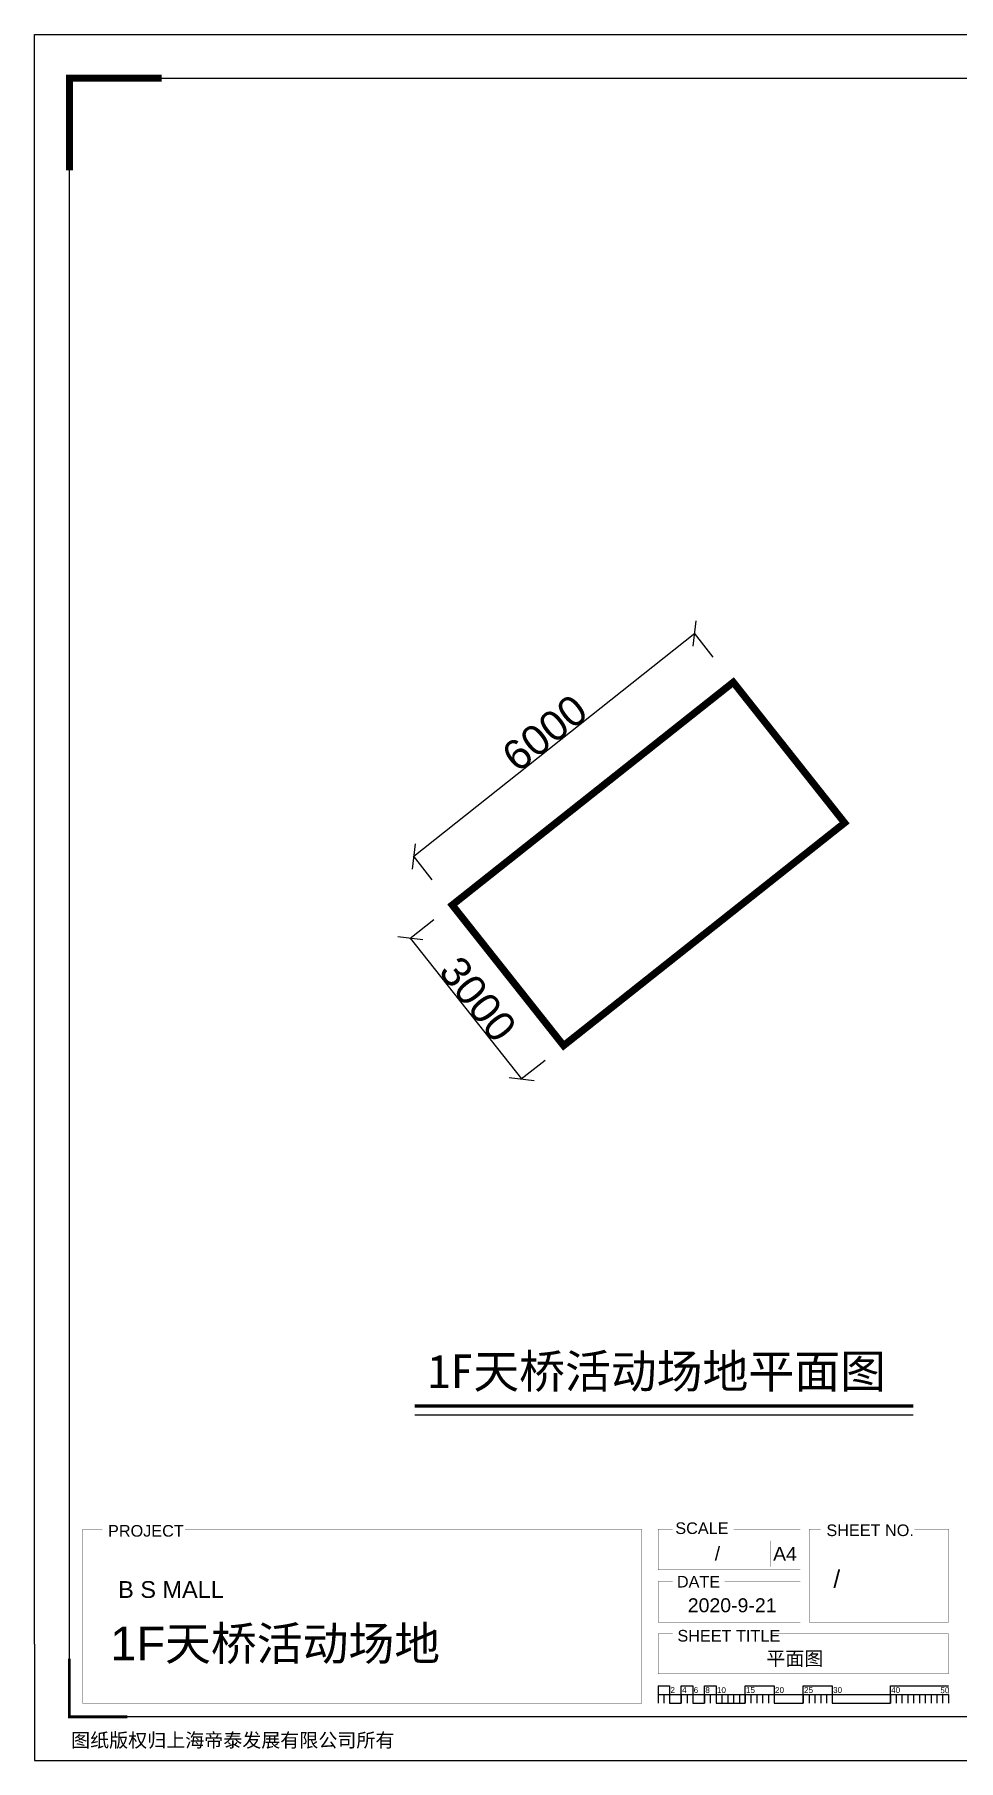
# Model space of a CAD drawing. Header units: inches. Extents: x -3944 to 36880, y -14937 to 13931.
# Drawn here: x -3944 to 11518, y -14937 to 13931 of the extents above; entities that cross this region are included whole.
import ezdxf
from ezdxf.enums import TextEntityAlignment as Align

# ---------------------------------------------------------------- set-up
doc = ezdxf.new("R2010")
doc.units = ezdxf.units.IN
doc.header["$MEASUREMENT"] = 0
doc.layers.add('DIM', color=3, linetype='Continuous')
doc.layers.add('新增油烟管井2014-08-06', color=2, linetype='Continuous')
doc.styles.get("Standard").update_dxf_attribs({"font": 'arial.ttf'})
doc.dimstyles.new('DIM-200MM', dxfattribs={"dimtxt": 200, "dimasz": 120, "dimexe": 10, "dimexo": 10, "dimgap": 0.7, "dimtad": 1, "dimdec": 0, "dimrnd": 5, "dimzin": 1, "dimdsep": 46, "dimtxsty": 'Standard', "dimblk": 'OBLIQUE', "dimcen": 0.5, "dimdle": 1, "dimclrd": 256, "dimclre": 256, "dimclrt": 7, "dimaunit": 1, "dimadec": 0, "dimazin": 0, "dimtfac": 1, "dimtdec": 0, "dimtix": 1, "dimtmove": 2, "dimatfit": 3, "dimfxl": 0, "dimtolj": 1, "dimtzin": 1, "dimarcsym": 0})

# ---------------------------------------------------------------- blocks, each defined once
blk = doc.blocks.new('_Oblique')
at = {"color": 0, "linetype": 'ByBlock', "lineweight": -2}
blk.add_line((-0.5, -0.5), (0.5, 0.5), dxfattribs=at)
blk = doc.blocks.new('*D41')
at = {"layer": 'DEFPOINTS', "color": 0, "transparency": 16777216}
for p in [(7749, 3097), (2402, 184), (3047, -629)]:
    blk.add_point(p, dxfattribs=at)
at = {"layer": 'DIM', "lineweight": -2, "transparency": 16777216}
for p, q in [((7106, 3911), (2401, 184)), ((7415, 3519), (7099, 3918)), ((2713, -207), (2396, 192))]:
    blk.add_line(p, q, dxfattribs=at)
at = {"layer": 'DIM', "lineweight": -2, "transparency": 16777216, "xscale": 300, "yscale": 300, "zscale": 300}
for p, rotation in [((7105, 3911), 38.39064814774007), ((2402, 184), 218.3906481477401)]:
    blk.add_blockref('_Oblique', p, dxfattribs=dict(at, rotation=rotation))
at = {"layer": 'DIM', "color": 7, "transparency": 16777216, "insert": (4594, 2248), "char_height": 500, "attachment_point": 5, "rotation": 38.3906}
blk.add_mtext('\\A1;6000', dxfattribs=at)
blk = doc.blocks.new('*D42')
at = {"layer": 'DEFPOINTS', "color": 0, "transparency": 16777216}
for p in [(3047, -629), (4910, -2980), (4207, -3537)]:
    blk.add_point(p, dxfattribs=at)
at = {"layer": 'DIM', "lineweight": -2, "transparency": 16777216}
for p, q in [((2736, -875), (2336, -1192)), ((2343, -1185), (4207, -3538)), ((4599, -3227), (4199, -3544))]:
    blk.add_line(p, q, dxfattribs=at)
at = {"layer": 'DIM', "lineweight": -2, "transparency": 16777216, "xscale": 300, "yscale": 300, "zscale": 300}
for p, rotation in [((2344, -1186), 128.3906481477395), ((4207, -3537), 308.3906481477395)]:
    blk.add_blockref('_Oblique', p, dxfattribs=dict(at, rotation=rotation))
at = {"layer": 'DIM', "color": 7, "transparency": 16777216, "insert": (3476, -2203), "char_height": 500, "attachment_point": 5, "rotation": 308.3906}
blk.add_mtext('\\A1;3000', dxfattribs=at)

msp = doc.modelspace()

# ---------------------------------------------------------------- linework, layer by layer
at = {"color": 8}
msp.add_line((6490.2, -13833.4), (11350.2, -13833.4), dxfattribs=at)
for points in [[(-3944.2, -12993.4), (-3944.2, 13931), (34935.8, 13931)], [(2418.5, -9155.5), (10761.8, -9155.5)], [(-3944.2, -12993.4), (-3944.2, -14937.4), (34935.8, -14937.4)], [(6490.2, -13687.6), (6490.2, -13979.2)], [(6684.6, -13833.4), (6684.6, -13979.2)], [(8434.2, -13833.4), (8434.2, -13979.2)], [(8920.2, -13833.4), (8920.2, -13979.2)], [(11350.2, -13833.4), (11350.2, -13979.2)]]:
    msp.add_lwpolyline(points)
for points, const_width in [([(-3361, 11658.3), (-3361, 13202), (-1817.2, 13202)], 116.6), ([(2418.5, -9007.6), (10761.8, -9007.6)], 56.2), ([(-1427.4, -11068), (6212.9, -11068), (6212.9, -13983.4), (-3136, -13983.4), (-3136, -11068), (-2810.1, -11068)], 4.86), ([(7757.6, -11068), (8871.6, -11068), (8871.6, -11748.4), (6490.2, -11748.4), (6490.2, -11068), (6733.2, -11068)], 4.86), ([(10780.9, -11068), (11350.2, -11068), (11350.2, -12623.2), (9017.4, -12623.2), (9017.4, -11068), (9211.8, -11068)], 4.86), ([(8371.6, -11263), (8371.6, -11696.2)], 4.86), ([(7605.9, -11942.8), (8871.6, -11942.8), (8871.6, -12623.2), (6490.2, -12623.2), (6490.2, -11942.8), (6733.2, -11942.8)], 4.86), ([(8381.2, -12817.6), (11350.2, -12817.6), (11350.2, -13488.1), (6490.2, -13488.1), (6490.2, -12817.6), (6733.2, -12817.6)], 4.86), ([(-3361, -13236.4), (-3361, -14208.4), (-2389, -14208.4)], 48.6), ([(6684.6, -13687.6), (6684.6, -13833.4)], 9.72), ([(6879, -13687.6), (6879, -13833.4)], 9.72), ([(7073.4, -13687.6), (7073.4, -13833.4)], 9.72), ([(7267.8, -13687.6), (7267.8, -13833.4)], 9.72), ([(7462.2, -13687.6), (7462.2, -13833.4)], 9.72), ([(7948.2, -13687.6), (7948.2, -13833.4)], 9.72), ([(8434.2, -13687.6), (8434.2, -13833.4)], 9.72), ([(8920.2, -13687.6), (8920.2, -13833.4)], 9.72), ([(9406.2, -13687.6), (9406.2, -13833.4)], 9.72), ([(10378.2, -13687.6), (10378.2, -13833.4)], 9.72), ([(11350.2, -13687.6), (11350.2, -13833.4)], 9.72)]:
    msp.add_lwpolyline(points, dxfattribs=dict(const_width=const_width))
msp.add_lwpolyline([(-3361, 13202), (36296.6, 13202), (36296.6, -14208.4), (-3361, -14208.4)], close=True)
for points in [[(6490.2, -13687.6), (6684.6, -13687.6), (6684.6, -13979.2), (6879, -13979.2), (6879, -13687.6), (7073.4, -13687.6), (7073.4, -13979.2), (7267.8, -13979.2), (7267.8, -13687.6), (7462.2, -13687.6), (7462.2, -13979.2), (7948.2, -13979.2), (7948.2, -13687.6), (8434.2, -13687.6), (8434.2, -13979.2), (8920.2, -13979.2), (8920.2, -13687.6), (9406.2, -13687.6), (9406.2, -13979.2), (10378.2, -13979.2), (10378.2, -13687.6), (11350.2, -13687.6)], [(6587.4, -13833.4), (6587.4, -13979.2)], [(6879, -13833.4), (6879, -13979.2)], [(6976.2, -13833.4), (6976.2, -13979.2)], [(7073.4, -13833.4), (7073.4, -13979.2)], [(7267.8, -13833.4), (7267.8, -13979.2)], [(7365, -13833.4), (7365, -13979.2)], [(7462.2, -13833.4), (7462.2, -13979.2)], [(7559.4, -13833.4), (7559.4, -13979.2)], [(7656.6, -13833.4), (7656.6, -13979.2)], [(7753.8, -13833.4), (7753.8, -13979.2)], [(7851, -13833.4), (7851, -13979.2)], [(7948.2, -13833.4), (7948.2, -13979.2)], [(8045.4, -13833.4), (8045.4, -13979.2)], [(8142.6, -13833.4), (8142.6, -13979.2)], [(8239.8, -13833.4), (8239.8, -13979.2)], [(8337, -13833.4), (8337, -13979.2)], [(9017.4, -13833.4), (9017.4, -13979.2)], [(9114.6, -13833.4), (9114.6, -13979.2)], [(9211.8, -13833.4), (9211.8, -13979.2)], [(9309, -13833.4), (9309, -13979.2)], [(9406.2, -13833.4), (9406.2, -13979.2)], [(10378.2, -13833.4), (10378.2, -13979.2)], [(10475.4, -13833.4), (10475.4, -13979.2)], [(10572.6, -13833.4), (10572.6, -13979.2)], [(10669.8, -13833.4), (10669.8, -13979.2)], [(10767, -13833.4), (10767, -13979.2)], [(10864.2, -13833.4), (10864.2, -13979.2)], [(10961.4, -13833.4), (10961.4, -13979.2)], [(11058.6, -13833.4), (11058.6, -13979.2)], [(11155.8, -13833.4), (11155.8, -13979.2)], [(11253, -13833.4), (11253, -13979.2)]]:
    msp.add_lwpolyline(points, dxfattribs=at)
at = {"layer": '新增油烟管井2014-08-06', "color": 0, "const_width": 120}
msp.add_lwpolyline([(3046.6, -629), (4909.7, -2980.4), (9612.4, 745.7), (7749.4, 3097.1)], close=True, dxfattribs=at)

# ---------------------------------------------------------------- texts
for s, height, p in [('SCALE', 194.4, (6779.3, -11149.4)), ('PROJECT', 194.4, (-2713.5, -11193.8)), ('SHEET NO.', 194.4, (9308, -11184.1)), ('A4', 233.28, (8415.1, -11597.4)), ('DATE', 194.4, (6805.9, -12044.2)), ('SHEET TITLE', 194.4, (6814.7, -12948.4)), ('2', 97.2, (6697.9, -13807.8)), ('4', 97.2, (6892.3, -13807.8)), ('6', 97.2, (7086.7, -13807.8)), ('8', 97.2, (7281.1, -13807.8)), ('10', 97.2, (7475.5, -13807.8)), ('15', 97.2, (7961.5, -13807.8)), ('20', 97.2, (8447.5, -13807.8)), ('25', 97.2, (8933.5, -13807.8)), ('30', 97.2, (9419.5, -13807.8)), ('40', 97.2, (10391.5, -13807.8)), ('50', 97.2, (11214.2, -13811.3)), ('图纸版权归上海帝泰发展有限公司所有', 233.28, (-3331.2, -14714.8))]:
    msp.add_text(s, height=height).set_placement(p)
at = {"attachment_point": 1}
for s, insert, char_height, width in [('{\\fSimSun|b0|i0|c134|p2;1F天桥活动场地平面图}', (2633, -8146.6), 562.5, 9193.583), ('B S MALL', (-2544.6, -11936.8), 281.25, 7659.093)]:
    msp.add_mtext(s, dxfattribs=dict(at, insert=insert, char_height=char_height, width=width))
for tag, text, p in [('/', 'AS NOTED', (7529.2, -11593.8)), ('2020-9-21', '2020-7-22', (8473.4, -12457.8))]:
    msp.add_attdef(tag, text=text, height=233.28).set_placement(p, align=Align.RIGHT)
for tag, p, s, height in [('/', (9424.5, -12047.7), 'SHEET NO.', 291.6), ('1F天桥活动场地', (-2676.4, -13262), '###############', 562.5), ('平面图', (8301.6, -13347.3), 'SHEET-TITLE', 233.28)]:
    msp.add_attdef(tag, p, s, height=height)

# ---------------------------------------------------------------- dimensions: what is measured, and where the dimension line sits
at = {"layer": 'DIM'}
for p1, p2, distance, picture, middle in [((7749.4, 3097.1), (3046.6, -629), -1037.9, '*D41', (4594.5, 2248.2)), ((3046.6, -629), (4909.7, -2980.4), -896.9, '*D42', (3475.9, -2202.6))]:
    dim = msp.add_aligned_dim(p1=p1, p2=p2, distance=distance, dimstyle='DIM-200MM', override={"dimtxt": 500, "dimasz": 300}, dxfattribs=at)
    dim.commit()
    dim.dimension.update_dxf_attribs({"geometry": picture, "text_midpoint": middle})

doc.saveas('drawing.dxf')
